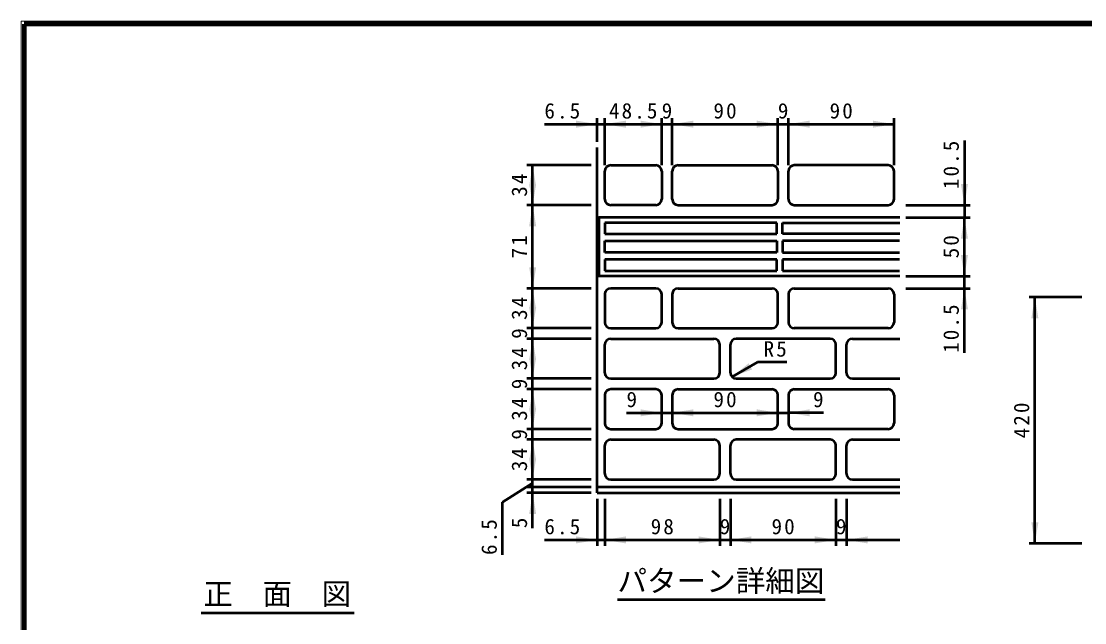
# Model space of a CAD drawing. Units: millimetres, scale not verified, with parts at other scales. Extents: x 100 to 4105, y 100 to 2870.
# Drawn here: x 100 to 1913, y 1844 to 2870 of the extents above; entities that cross this region are included whole.
import ezdxf
from ezdxf.enums import TextEntityAlignment as Align

# ---------------------------------------------------------------- set-up
doc = ezdxf.new("R2010")
doc.units = ezdxf.units.MM
doc.header["$LTSCALE"] = 5
doc.layers.add('V-nasSTD', color=7, linetype='Continuous', lineweight=50)
doc.styles.add('ＭＳ ゴシック', font='')
doc.styles.get('ＭＳ ゴシック').set_extended_font_data('MS Gothic')

msp = doc.modelspace()

# ---------------------------------------------------------------- hatches: boundary and pattern name
at = {"layer": 'V-nasSTD'}
for points in [[(1045.728, 2688.502), (1081.728, 2694.502), (1045.728, 2700.502)], [(1130.728, 2700.502), (1094.728, 2694.502), (1130.728, 2688.502)], [(1155.728, 2688.502), (1191.728, 2694.502), (1155.728, 2700.502)], [(1245.728, 2700.502), (1209.728, 2694.502), (1245.728, 2688.502)], [(1353.728, 2688.502), (1389.728, 2694.502), (1353.728, 2700.502)], [(1443.728, 2700.502), (1407.728, 2694.502), (1443.728, 2688.502)], [(1551.728, 2688.502), (1587.728, 2694.502), (1551.728, 2700.502)], [(977.728, 2588.502), (971.728, 2624.502), (965.728, 2588.502)], [(965.728, 2592.502), (971.728, 2556.502), (977.728, 2592.502)], [(1713.728, 2592.502), (1707.728, 2556.502), (1701.728, 2592.502)], [(977.728, 2520.502), (971.728, 2556.502), (965.728, 2520.502)], [(1713.728, 2499.502), (1707.728, 2535.502), (1701.728, 2499.502)], [(1701.728, 2471.502), (1707.728, 2435.502), (1713.728, 2471.502)], [(965.728, 2450.502), (971.728, 2414.502), (977.728, 2450.502)], [(977.728, 2378.502), (971.728, 2414.502), (965.728, 2378.502)], [(1713.728, 2378.502), (1707.728, 2414.502), (1701.728, 2378.502)], [(1833.814, 2363.351), (1827.814, 2399.351), (1821.814, 2363.351)], [(965.728, 2382.502), (971.728, 2346.502), (977.728, 2382.502)], [(977.728, 2292.502), (971.728, 2328.502), (965.728, 2292.502)], [(965.728, 2296.502), (971.728, 2260.502), (977.728, 2296.502)], [(1339.834, 2286.627), (1311.657, 2263.431), (1345.834, 2276.235)], [(977.728, 2206.502), (971.728, 2242.502), (965.728, 2206.502)], [(965.728, 2210.502), (971.728, 2174.502), (977.728, 2210.502)], [(1155.728, 2196.244), (1191.728, 2202.244), (1155.728, 2208.244)], [(1245.728, 2208.244), (1209.728, 2202.244), (1245.728, 2196.244)], [(1353.728, 2196.244), (1389.728, 2202.244), (1353.728, 2208.244)], [(1443.728, 2208.244), (1407.728, 2202.244), (1443.728, 2196.244)], [(977.728, 2120.502), (971.728, 2156.502), (965.728, 2120.502)], [(965.728, 2124.502), (971.728, 2088.502), (977.728, 2124.502)], [(977.728, 2029.502), (971.728, 2065.502), (965.728, 2029.502)], [(1821.814, 2015.351), (1827.814, 1979.351), (1833.814, 2015.351)], [(1045.728, 1979.502), (1081.728, 1985.502), (1045.728, 1991.502)], [(1130.728, 1991.502), (1094.728, 1985.502), (1130.728, 1979.502)], [(1254.728, 1979.502), (1290.728, 1985.502), (1254.728, 1991.502)], [(1344.728, 1991.502), (1308.728, 1985.502), (1344.728, 1979.502)], [(1452.728, 1979.502), (1488.728, 1985.502), (1452.728, 1991.502)], [(1542.728, 1991.502), (1506.728, 1985.502), (1542.728, 1979.502)]]:
    msp.add_hatch(color=256, dxfattribs=at).paths.add_polyline_path(points)

# ---------------------------------------------------------------- linework, layer by layer
at = {"layer": 'V-nasSTD', "lineweight": 100}
for p, q in [((105, 2865), (105, 105)), ((4100, 2865), (105, 2865))]:
    msp.add_line(p, q, dxfattribs=at)
at = {"layer": 'V-nasSTD'}
for p, q in [((1081.728, 2664.502), (1081.728, 2704.502)), ((1094.728, 2624.502), (1094.728, 2704.502)), ((1191.728, 2624.502), (1191.728, 2704.502)), ((1209.728, 2624.502), (1209.728, 2704.502)), ((1389.728, 2624.502), (1389.728, 2704.502)), ((1407.728, 2624.502), (1407.728, 2704.502)), ((1587.728, 2624.502), (1587.728, 2704.502)), ((991.728, 2694.502), (1081.728, 2694.502)), ((1081.728, 2694.502), (1094.728, 2694.502)), ((1094.728, 2694.502), (1191.728, 2694.502)), ((1191.728, 2694.502), (1209.728, 2694.502)), ((1209.728, 2694.502), (1389.728, 2694.502)), ((1389.728, 2694.502), (1407.728, 2694.502)), ((1407.728, 2694.502), (1587.728, 2694.502)), ((1707.728, 2666.502), (1707.728, 2556.502)), ((1081.728, 2065.502), (1081.728, 2654.502)), ((1071.728, 2624.502), (961.728, 2624.502)), ((971.728, 2556.502), (971.728, 2624.502)), ((1094.728, 2566.502), (1094.728, 2614.502)), ((1104.728, 2624.502), (1181.728, 2624.502)), ((1191.728, 2614.502), (1191.728, 2566.502)), ((1209.728, 2566.502), (1209.728, 2614.502)), ((1219.728, 2624.502), (1379.728, 2624.502)), ((1389.728, 2614.502), (1389.728, 2566.502)), ((1407.728, 2566.502), (1407.728, 2614.502)), ((1577.728, 2624.502), (1417.728, 2624.502)), ((1587.728, 2566.502), (1587.728, 2614.502)), ((1071.728, 2556.502), (961.728, 2556.502)), ((971.728, 2414.502), (971.728, 2556.502)), ((1181.728, 2556.502), (1104.728, 2556.502)), ((1219.728, 2556.502), (1379.728, 2556.502)), ((1417.728, 2556.502), (1577.728, 2556.502)), ((1607.728, 2556.502), (1717.728, 2556.502)), ((1707.728, 2556.502), (1707.728, 2535.502)), ((1081.728, 2535.502), (1084.728, 2535.502)), ((1597.728, 2535.502), (1084.728, 2535.502)), ((1084.728, 2535.502), (1084.728, 2435.502)), ((1094.728, 2526.502), (1094.728, 2507.302)), ((1387.728, 2526.502), (1094.728, 2526.502)), ((1387.728, 2507.302), (1387.728, 2526.502)), ((1397.728, 2507.302), (1397.728, 2526.502)), ((1397.728, 2526.502), (1597.728, 2526.502)), ((1607.728, 2535.502), (1717.728, 2535.502)), ((1707.728, 2435.502), (1707.728, 2535.502)), ((1094.728, 2507.302), (1387.728, 2507.302)), ((1597.728, 2507.302), (1397.728, 2507.302)), ((1094.728, 2475.702), (1094.728, 2495.302)), ((1094.728, 2495.302), (1387.728, 2495.302)), ((1387.728, 2495.302), (1387.728, 2475.702)), ((1597.061, 2495.302), (1397.728, 2495.302)), ((1397.728, 2495.302), (1397.728, 2475.702)), ((1387.728, 2475.702), (1094.728, 2475.702)), ((1397.728, 2475.702), (1597.061, 2475.702)), ((1094.728, 2463.702), (1094.728, 2444.502)), ((1387.728, 2463.702), (1094.728, 2463.702)), ((1387.728, 2444.502), (1387.728, 2463.702)), ((1397.728, 2463.702), (1397.728, 2444.502)), ((1597.061, 2463.702), (1397.728, 2463.702)), ((1084.728, 2435.502), (1081.728, 2435.502)), ((1597.728, 2435.502), (1084.728, 2435.502)), ((1094.728, 2444.502), (1387.728, 2444.502)), ((1397.728, 2444.502), (1597.061, 2444.502)), ((1607.728, 2435.502), (1717.728, 2435.502)), ((1707.728, 2414.502), (1707.728, 2435.502)), ((1071.728, 2414.502), (961.728, 2414.502)), ((971.728, 2346.502), (971.728, 2414.502)), ((1181.728, 2414.502), (1104.728, 2414.502)), ((1219.728, 2414.502), (1379.728, 2414.502)), ((1417.728, 2414.502), (1577.728, 2414.502)), ((1607.728, 2414.502), (1717.728, 2414.502)), ((1707.728, 2304.502), (1707.728, 2414.502)), ((1094.728, 2404.502), (1094.728, 2356.502)), ((1191.728, 2356.502), (1191.728, 2404.502)), ((1209.728, 2404.502), (1209.728, 2356.502)), ((1389.728, 2356.502), (1389.728, 2404.502)), ((1407.728, 2404.502), (1407.728, 2356.502)), ((1587.728, 2404.502), (1587.728, 2356.502)), ((1907.814, 2399.351), (1817.814, 2399.351)), ((1827.814, 1979.351), (1827.814, 2399.351)), ((1071.728, 2346.502), (961.728, 2346.502)), ((971.728, 2328.502), (971.728, 2346.502)), ((1104.728, 2346.502), (1181.728, 2346.502)), ((1219.728, 2346.502), (1379.728, 2346.502)), ((1577.728, 2346.502), (1417.728, 2346.502)), ((1071.728, 2328.502), (961.728, 2328.502)), ((971.728, 2260.502), (971.728, 2328.502)), ((1104.728, 2328.502), (1280.728, 2328.502)), ((1478.728, 2328.502), (1318.728, 2328.502)), ((1516.728, 2328.502), (1597.728, 2328.502)), ((1094.728, 2270.502), (1094.728, 2318.502)), ((1290.728, 2270.502), (1290.728, 2318.502)), ((1308.728, 2270.502), (1308.728, 2318.502)), ((1488.728, 2270.502), (1488.728, 2318.502)), ((1506.728, 2270.502), (1506.728, 2318.502)), ((1354.958, 2288.431), (1311.657, 2263.431)), ((1404.958, 2288.431), (1354.958, 2288.431)), ((1071.728, 2260.502), (961.728, 2260.502)), ((971.728, 2242.502), (971.728, 2260.502)), ((1104.728, 2260.502), (1280.728, 2260.502)), ((1318.728, 2260.502), (1478.728, 2260.502)), ((1516.728, 2260.502), (1597.728, 2260.502)), ((1071.728, 2242.502), (961.728, 2242.502)), ((971.728, 2174.502), (971.728, 2242.502)), ((1094.728, 2232.502), (1094.728, 2184.502)), ((1181.728, 2242.502), (1104.728, 2242.502)), ((1191.728, 2184.502), (1191.728, 2232.502)), ((1209.728, 2232.502), (1209.728, 2184.502)), ((1219.728, 2242.502), (1379.728, 2242.502)), ((1389.728, 2184.502), (1389.728, 2232.502)), ((1407.728, 2232.502), (1407.728, 2184.502)), ((1417.728, 2242.502), (1577.728, 2242.502)), ((1587.728, 2232.502), (1587.728, 2184.502)), ((1131.728, 2202.244), (1191.728, 2202.244)), ((1191.728, 2202.244), (1209.728, 2202.244)), ((1209.728, 2202.244), (1389.728, 2202.244)), ((1389.728, 2202.244), (1407.728, 2202.244)), ((1467.728, 2202.244), (1407.728, 2202.244)), ((1071.728, 2174.502), (961.728, 2174.502)), ((971.728, 2156.502), (971.728, 2174.502)), ((1104.728, 2174.502), (1181.728, 2174.502)), ((1219.728, 2174.502), (1379.728, 2174.502)), ((1577.728, 2174.502), (1417.728, 2174.502)), ((1071.728, 2156.502), (961.728, 2156.502)), ((971.728, 2088.502), (971.728, 2156.502)), ((1094.728, 2098.502), (1094.728, 2146.502)), ((1104.728, 2156.502), (1280.728, 2156.502)), ((1290.728, 2098.502), (1290.728, 2146.502)), ((1308.728, 2098.502), (1308.728, 2146.502)), ((1478.728, 2156.502), (1318.728, 2156.502)), ((1488.728, 2098.502), (1488.728, 2146.502)), ((1506.728, 2098.502), (1506.728, 2146.502)), ((1516.728, 2156.502), (1597.728, 2156.502)), ((1071.728, 2088.502), (961.728, 2088.502)), ((971.728, 2075.502), (971.728, 2088.502)), ((1104.728, 2088.502), (1280.728, 2088.502)), ((1318.728, 2088.502), (1478.728, 2088.502)), ((1516.728, 2088.502), (1597.728, 2088.502)), ((920.192, 2049.786), (971.728, 2082.002)), ((1071.728, 2075.502), (961.728, 2075.502)), ((971.728, 2065.502), (971.728, 2075.502)), ((1597.728, 2075.502), (1081.728, 2075.502)), ((920.192, 1959.786), (920.192, 2049.786)), ((1071.728, 2065.502), (961.728, 2065.502)), ((971.728, 2005.502), (971.728, 2065.502)), ((1081.728, 2065.502), (1597.728, 2065.502)), ((1081.728, 2055.502), (1081.728, 1975.502)), ((1094.728, 2055.502), (1094.728, 1975.502)), ((1290.728, 2055.502), (1290.728, 1975.502)), ((1308.728, 2055.502), (1308.728, 1975.502)), ((1488.728, 2055.502), (1488.728, 1975.502)), ((1506.728, 2055.502), (1506.728, 1975.502)), ((991.728, 1985.502), (1081.728, 1985.502)), ((1081.728, 1985.502), (1094.728, 1985.502)), ((1094.728, 1985.502), (1290.728, 1985.502)), ((1290.728, 1985.502), (1308.728, 1985.502)), ((1308.728, 1985.502), (1488.728, 1985.502)), ((1488.728, 1985.502), (1506.728, 1985.502)), ((1506.728, 1985.502), (1597.728, 1985.502)), ((1907.814, 1979.351), (1817.814, 1979.351)), ((1116.273, 1883.739), (1470.283, 1883.739)), ((406.458, 1861.38), (667.264, 1861.38))]:
    msp.add_line(p, q, dxfattribs=at)
at = {"layer": 'V-nasSTD', "lineweight": 13}
msp.add_lwpolyline([(100, 100), (100, 2870), (4105, 2870), (4105, 100)], close=True, dxfattribs=at)
at = {"layer": 'V-nasSTD'}
for centre, start, end in [((1104.728, 2614.502), 90, 180), ((1181.728, 2614.502), 0, 90), ((1219.728, 2614.502), 90, 180), ((1379.728, 2614.502), 0, 90), ((1417.728, 2614.502), 90, 180), ((1577.728, 2614.502), 0, 90), ((1104.728, 2566.502), 180, 270), ((1181.728, 2566.502), 270, 0), ((1219.728, 2566.502), 180, 270), ((1379.728, 2566.502), 270, 0), ((1417.728, 2566.502), 180, 270), ((1577.728, 2566.502), 270, 0), ((1104.728, 2404.502), 90, 180), ((1181.728, 2404.502), 0, 90), ((1219.728, 2404.502), 90, 180), ((1379.728, 2404.502), 0, 90), ((1417.728, 2404.502), 90, 180), ((1577.728, 2404.502), 0, 90), ((1104.728, 2356.502), 180, 270), ((1181.728, 2356.502), 270, 0), ((1219.728, 2356.502), 180, 270), ((1379.728, 2356.502), 270, 0), ((1417.728, 2356.502), 180, 270), ((1577.728, 2356.502), 270, 0), ((1104.728, 2318.502), 90, 180), ((1280.728, 2318.502), 0, 90), ((1318.728, 2318.502), 90, 180), ((1478.728, 2318.502), 0, 90), ((1516.728, 2318.502), 90, 180), ((1104.728, 2270.502), 180, 270), ((1280.728, 2270.502), 270, 0), ((1318.728, 2270.502), 180, 270), ((1478.728, 2270.502), 270, 0), ((1516.728, 2270.502), 180, 270), ((1104.728, 2232.502), 90, 180), ((1181.728, 2232.502), 0, 90), ((1219.728, 2232.502), 90, 180), ((1379.728, 2232.502), 0, 90), ((1417.728, 2232.502), 90, 180), ((1577.728, 2232.502), 0, 90), ((1104.728, 2184.502), 180, 270), ((1181.728, 2184.502), 270, 0), ((1219.728, 2184.502), 180, 270), ((1379.728, 2184.502), 270, 0), ((1417.728, 2184.502), 180, 270), ((1577.728, 2184.502), 270, 0), ((1104.728, 2146.502), 90, 180), ((1280.728, 2146.502), 0, 90), ((1318.728, 2146.502), 90, 180), ((1478.728, 2146.502), 0, 90), ((1516.728, 2146.502), 90, 180), ((1104.728, 2098.502), 180, 270), ((1280.728, 2098.502), 270, 0), ((1318.728, 2098.502), 180, 270), ((1478.728, 2098.502), 270, 0), ((1516.728, 2098.502), 180, 270)]:
    msp.add_arc(centre, 10, start, end, dxfattribs=at)

# ---------------------------------------------------------------- texts
at = {"layer": 'V-nasSTD', "style": 'ＭＳ ゴシック'}
for s, height, p in [('9', 26.39, (1191.728, 2730.502)), ('9', 26.39, (1389.728, 2730.502)), ('9', 26.39, (1131.728, 2238.244)), ('9', 26.39, (1449.728, 2238.244)), ('9', 26.39, (1290.728, 2021.502)), ('9', 26.39, (1488.728, 2021.502)), ('パターン詳細図', 36.95, (1116.273, 1934.139)), ('正\u3000面\u3000図', 36.95, (410.458, 1911.78))]:
    msp.add_text(s, height=height, dxfattribs=at).set_placement(p, align=Align.TOP_LEFT)
for s, p in [('9', (935.728, 2328.502)), ('9', (935.728, 2242.502)), ('9', (935.728, 2156.502)), ('5', (935.728, 2005.502))]:
    msp.add_text(s, height=26.39, rotation=90, dxfattribs=at).set_placement(p, align=Align.TOP_LEFT)
at = {"layer": 'V-nasSTD', "char_height": 26.39, "attachment_point": 1, "style": 'ＭＳ ゴシック'}
for s, insert in [('\\T1.2;6.5', (991.728, 2730.502)), ('\\T1.2;48.5', (1101.828, 2730.502)), ('\\T1.2;90', (1279.928, 2730.502)), ('\\T1.2;90', (1477.928, 2730.502)), ('\\T1.2;R5', (1365.358, 2324.431)), ('\\T1.2;90', (1279.928, 2238.244)), ('\\T1.2;6.5', (991.728, 2021.502)), ('\\T1.2;98', (1172.928, 2021.502)), ('\\T1.2;90', (1378.928, 2021.502))]:
    msp.add_mtext(s, dxfattribs=dict(at, insert=insert))
at = {"layer": 'V-nasSTD', "char_height": 26.39, "attachment_point": 1, "rotation": 90, "style": 'ＭＳ ゴシック'}
for s, insert in [('\\T1.2;10.5', (1671.728, 2583.702)), ('\\T1.2;34', (935.728, 2570.702)), ('\\T1.2;71', (935.728, 2465.702)), ('\\T1.2;50', (1671.728, 2465.702)), ('\\T1.2;34', (935.728, 2360.702)), ('\\T1.2;10.5', (1671.728, 2304.502)), ('\\T1.2;34', (935.728, 2274.702)), ('\\T1.2;34', (935.728, 2188.702)), ('\\T1.2;420', (1791.814, 2158.751)), ('\\T1.2;34', (935.728, 2102.702)), ('\\T1.2;6.5', (884.192, 1959.786))]:
    msp.add_mtext(s, dxfattribs=dict(at, insert=insert))

doc.saveas('drawing.dxf')
